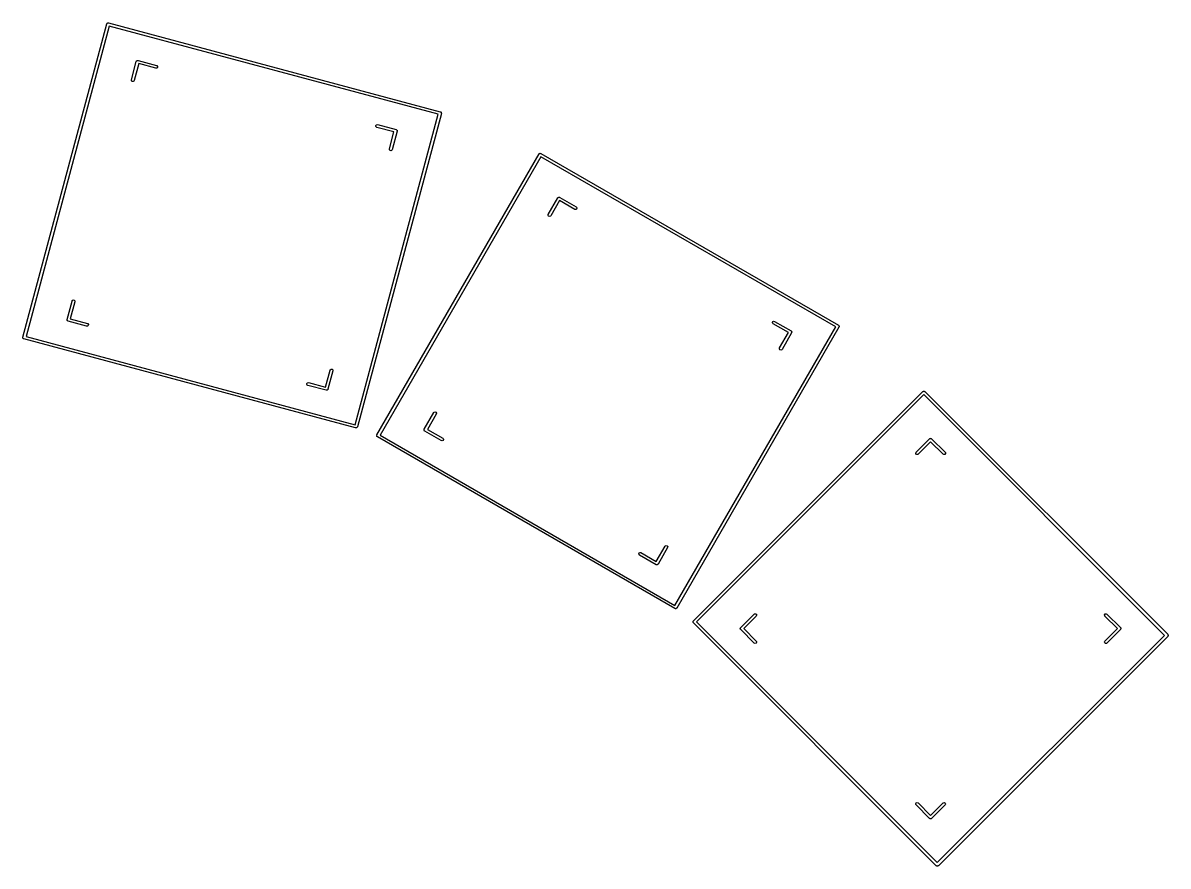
# Model space of a CAD drawing. Extents: x 39 to 182, y 15 to 130.
# Drawn here: x 122.4 to 182.4, y 14.6 to 58.8 of the extents above; entities that cross this region are included whole.
import ezdxf

# ---------------------------------------------------------------- set-up
doc = ezdxf.new("R2010")
doc.units = 0
doc.layers.add('BLACK', color=7, linetype='CONTINUOUS')

msp = doc.modelspace()

# ---------------------------------------------------------------- linework, layer by layer
at = {"layer": 'BLACK', "linetype": 'CONTINUOUS'}
for p, q in [((122.391, 42.3265), (126.791, 58.7473)), ((126.916, 58.636), (122.555, 42.3602)), ((126.791, 58.7473), (126.795, 58.7562)), ((126.795, 58.7596), (126.797, 58.7619)), ((126.795, 58.7562), (126.795, 58.7596)), ((126.797, 58.7619), (126.802, 58.7709)), ((126.802, 58.7709), (126.818, 58.7821)), ((126.818, 58.7821), (126.831, 58.7958)), ((126.831, 58.7958), (126.838, 58.7964)), ((126.838, 58.7964), (126.844, 58.8003)), ((126.844, 58.8003), (126.863, 58.7986)), ((126.863, 58.7986), (126.882, 58.8003)), ((126.882, 58.8003), (144.269, 54.1416)), ((144.158, 54.0161), (126.916, 58.636)), ((128.075, 55.8148), (128.334, 56.7807)), ((128.46, 56.6695), (128.22, 55.776)), ((128.334, 56.7807), (128.338, 56.7897)), ((128.338, 56.7897), (128.339, 56.793)), ((128.339, 56.793), (128.341, 56.7954)), ((128.341, 56.7954), (128.345, 56.8044)), ((128.345, 56.8044), (128.361, 56.8155)), ((128.361, 56.8155), (128.375, 56.8293)), ((128.375, 56.8293), (128.382, 56.8299)), ((128.382, 56.8299), (128.387, 56.8338)), ((128.387, 56.8338), (128.407, 56.8321)), ((128.407, 56.8321), (128.426, 56.8338)), ((128.426, 56.8338), (129.392, 56.575)), ((129.353, 56.4301), (128.46, 56.6695)), ((129.404, 56.4345), (129.353, 56.4301)), ((129.392, 56.575), (129.416, 56.564)), ((129.44, 56.4708), (129.404, 56.4345)), ((129.416, 56.564), (129.445, 56.5219)), ((129.445, 56.5219), (129.44, 56.4708)), ((128.08, 55.7637), (128.075, 55.8148)), ((128.116, 55.7274), (128.08, 55.7637)), ((128.167, 55.723), (128.116, 55.7274)), ((128.209, 55.7524), (128.167, 55.723)), ((128.22, 55.776), (128.209, 55.7524)), ((144.322, 54.0497), (139.922, 37.629)), ((144.269, 54.1416), (144.278, 54.1374)), ((144.278, 54.1374), (144.281, 54.1371)), ((144.281, 54.1371), (144.284, 54.1347)), ((144.284, 54.1347), (144.293, 54.1306)), ((144.293, 54.1306), (144.304, 54.1146)), ((144.304, 54.1146), (144.318, 54.1008)), ((144.318, 54.1008), (144.318, 54.0941)), ((144.318, 54.0941), (144.322, 54.0885)), ((144.322, 54.0885), (144.32, 54.0691)), ((144.32, 54.0691), (144.322, 54.0497)), ((139.797, 37.7402), (144.158, 54.0161)), ((140.891, 53.3773), (140.896, 53.4284)), ((140.896, 53.4284), (140.932, 53.4647)), ((140.932, 53.4647), (140.983, 53.4691)), ((140.983, 53.4691), (141.949, 53.2103)), ((140.921, 53.3353), (140.891, 53.3773)), ((140.944, 53.3242), (140.921, 53.3353)), ((141.838, 53.0848), (140.944, 53.3242)), ((141.598, 52.1914), (141.838, 53.0848)), ((142.002, 53.1185), (141.743, 52.1525)), ((141.949, 53.2103), (141.958, 53.2061)), ((141.958, 53.2061), (141.961, 53.2058)), ((141.961, 53.2058), (141.964, 53.2035)), ((141.964, 53.2035), (141.973, 53.1993)), ((141.973, 53.1993), (141.984, 53.1833)), ((141.984, 53.1833), (141.998, 53.1696)), ((141.998, 53.1696), (141.998, 53.1628)), ((141.998, 53.1628), (142.002, 53.1573)), ((142.002, 53.1573), (142, 53.1379)), ((142, 53.1379), (142.002, 53.1185)), ((140.942, 37.2066), (149.442, 51.929)), ((149.534, 51.789), (141.109, 37.1965)), ((141.603, 52.1402), (141.598, 52.1914)), ((141.639, 52.104), (141.603, 52.1402)), ((141.69, 52.0995), (141.639, 52.104)), ((141.732, 52.1289), (141.69, 52.0995)), ((141.743, 52.1525), (141.732, 52.1289)), ((149.442, 51.929), (149.448, 51.9366)), ((149.448, 51.9366), (149.449, 51.9397)), ((149.449, 51.9397), (149.452, 51.9414)), ((149.452, 51.9414), (149.459, 51.949)), ((149.459, 51.949), (149.477, 51.9556)), ((149.477, 51.9556), (149.494, 51.9654)), ((149.494, 51.9654), (149.501, 51.9642)), ((149.501, 51.9642), (149.507, 51.9665)), ((149.507, 51.9665), (149.525, 51.9598)), ((149.525, 51.9598), (149.544, 51.9565)), ((164.993, 42.864), (149.534, 51.789)), ((149.544, 51.9565), (165.133, 42.9565)), ((149.924, 48.7639), (150.424, 49.63)), ((150.516, 49.49), (150.054, 48.6889)), ((150.424, 49.63), (150.43, 49.6375)), ((150.43, 49.6375), (150.431, 49.6407)), ((150.431, 49.6407), (150.434, 49.6423)), ((150.434, 49.6423), (150.441, 49.6499)), ((150.441, 49.6499), (150.459, 49.6566)), ((150.459, 49.6566), (150.476, 49.6663)), ((150.476, 49.6663), (150.483, 49.6651)), ((150.483, 49.6651), (150.489, 49.6675)), ((150.489, 49.6675), (150.507, 49.6608)), ((150.507, 49.6608), (150.526, 49.6574)), ((151.317, 49.0275), (150.516, 49.49)), ((150.526, 49.6574), (151.392, 49.1574)), ((149.915, 48.7134), (149.924, 48.7639)), ((149.941, 48.669), (149.915, 48.7134)), ((149.989, 48.6514), (149.941, 48.669)), ((150.037, 48.669), (149.989, 48.6514)), ((150.054, 48.6889), (150.037, 48.669)), ((151.368, 49.0186), (151.317, 49.0275)), ((151.412, 49.0443), (151.368, 49.0186)), ((151.392, 49.1574), (151.412, 49.1407)), ((151.412, 49.1407), (151.43, 49.0925)), ((151.43, 49.0925), (151.412, 49.0443)), ((124.711, 43.2578), (124.97, 44.2237)), ((125.114, 44.1849), (124.875, 43.2914)), ((124.97, 44.2237), (124.981, 44.2473)), ((124.981, 44.2473), (125.023, 44.2767)), ((125.023, 44.2767), (125.074, 44.2723)), ((125.074, 44.2723), (125.11, 44.236)), ((125.11, 44.236), (125.114, 44.1849)), ((124.712, 43.2384), (124.711, 43.2578)), ((124.711, 43.219), (124.712, 43.2384)), ((124.715, 43.2134), (124.711, 43.219)), ((124.875, 43.2914), (125.768, 43.052)), ((124.715, 43.2067), (124.715, 43.2134)), ((124.729, 43.1929), (124.715, 43.2067)), ((124.74, 43.1769), (124.729, 43.1929)), ((124.749, 43.1728), (124.74, 43.1769)), ((124.751, 43.1704), (124.749, 43.1728)), ((124.755, 43.1701), (124.751, 43.1704)), ((124.764, 43.1659), (124.755, 43.1701)), ((125.73, 42.9071), (124.764, 43.1659)), ((125.781, 42.9116), (125.73, 42.9071)), ((125.768, 43.052), (125.792, 43.041)), ((125.817, 42.9479), (125.781, 42.9116)), ((125.792, 43.041), (125.822, 42.999)), ((125.822, 42.999), (125.817, 42.9479)), ((156.568, 28.2715), (164.993, 42.864)), ((165.16, 42.854), (156.66, 28.1316)), ((161.672, 43.0925), (161.69, 43.1407)), ((161.69, 43.0443), (161.672, 43.0925)), ((161.69, 43.1407), (161.734, 43.1663)), ((161.71, 43.0275), (161.69, 43.0443)), ((162.511, 42.565), (161.71, 43.0275)), ((161.734, 43.1663), (161.785, 43.1574)), ((161.785, 43.1574), (162.651, 42.6574)), ((162.651, 42.6574), (162.658, 42.6511)), ((162.658, 42.6511), (162.661, 42.6499)), ((162.661, 42.6499), (162.663, 42.647)), ((162.663, 42.647), (162.671, 42.6407)), ((162.671, 42.6407), (162.677, 42.6224)), ((162.677, 42.6224), (162.687, 42.6055)), ((165.133, 42.9565), (165.14, 42.9501)), ((165.14, 42.9501), (165.144, 42.949)), ((165.144, 42.949), (165.145, 42.9461)), ((165.145, 42.9461), (165.153, 42.9397)), ((165.153, 42.9397), (165.159, 42.9214)), ((165.159, 42.9214), (165.169, 42.9045)), ((165.164, 42.8732), (165.16, 42.854)), ((165.17, 42.8915), (165.164, 42.8732)), ((165.169, 42.9045), (165.168, 42.8979)), ((165.168, 42.8979), (165.17, 42.8915)), ((122.392, 42.3071), (122.391, 42.3265)), ((122.391, 42.2877), (122.392, 42.3071)), ((122.394, 42.2822), (122.391, 42.2877)), ((122.395, 42.2754), (122.394, 42.2822)), ((122.409, 42.2616), (122.395, 42.2754)), ((122.42, 42.2457), (122.409, 42.2616)), ((122.429, 42.2415), (122.42, 42.2457)), ((122.431, 42.2391), (122.429, 42.2415)), ((122.435, 42.2389), (122.431, 42.2391)), ((122.444, 42.2347), (122.435, 42.2389)), ((139.83, 37.5759), (122.444, 42.2347)), ((122.555, 42.3602), (139.797, 37.7402)), ((162.048, 41.7639), (162.511, 42.565)), ((162.678, 42.555), (162.178, 41.6889)), ((162.682, 42.5741), (162.678, 42.555)), ((162.688, 42.5925), (162.682, 42.5741)), ((162.687, 42.6055), (162.686, 42.5988)), ((162.686, 42.5988), (162.688, 42.5925)), ((162.039, 41.7134), (162.048, 41.7639)), ((162.065, 41.669), (162.039, 41.7134)), ((162.113, 41.6514), (162.065, 41.669)), ((162.161, 41.669), (162.113, 41.6514)), ((162.178, 41.6889), (162.161, 41.669)), ((138.253, 39.7068), (138.492, 40.6002)), ((138.637, 40.5614), (138.379, 39.5955)), ((138.492, 40.6002), (138.503, 40.6238)), ((138.503, 40.6238), (138.546, 40.6533)), ((138.546, 40.6533), (138.597, 40.6488)), ((138.597, 40.6488), (138.633, 40.6125)), ((138.633, 40.6125), (138.637, 40.5614)), ((137.268, 39.8543), (137.272, 39.9054)), ((137.297, 39.8123), (137.268, 39.8543)), ((137.272, 39.9054), (137.308, 39.9417)), ((137.321, 39.8013), (137.297, 39.8123)), ((137.308, 39.9417), (137.36, 39.9462)), ((138.287, 39.5425), (137.321, 39.8013)), ((137.36, 39.9462), (138.253, 39.7068)), ((138.306, 39.5442), (138.287, 39.5425)), ((138.326, 39.5425), (138.306, 39.5442)), ((138.331, 39.5463), (138.326, 39.5425)), ((138.338, 39.5469), (138.331, 39.5463)), ((138.352, 39.5607), (138.338, 39.5469)), ((138.368, 39.5719), (138.352, 39.5607)), ((138.372, 39.5809), (138.368, 39.5719)), ((138.374, 39.5832), (138.372, 39.5809)), ((138.379, 39.5955), (138.374, 39.5865)), ((138.374, 39.5865), (138.374, 39.5832)), ((157.536, 27.4596), (169.557, 39.4804)), ((169.61, 39.3213), (157.695, 27.4066)), ((169.557, 39.4804), (169.565, 39.4861)), ((169.565, 39.4861), (169.567, 39.4888)), ((169.567, 39.4888), (169.57, 39.4897)), ((169.57, 39.4897), (169.578, 39.4954)), ((169.578, 39.4954), (169.598, 39.4971)), ((169.598, 39.4971), (169.616, 39.5021)), ((182.232, 26.6995), (169.61, 39.3213)), ((169.616, 39.5021), (169.622, 39.4993)), ((169.622, 39.4993), (169.629, 39.4999)), ((169.629, 39.4999), (169.645, 39.4887)), ((169.645, 39.4887), (169.663, 39.4804)), ((169.663, 39.4804), (182.391, 26.7525)), ((143.424, 37.5056), (143.924, 38.3716)), ((144.054, 38.2966), (143.591, 37.4956)), ((143.924, 38.3716), (143.941, 38.3916)), ((143.941, 38.3916), (143.989, 38.4091)), ((143.989, 38.4091), (144.037, 38.3916)), ((144.037, 38.3916), (144.063, 38.3472)), ((144.063, 38.3472), (144.054, 38.2966)), ((139.85, 37.5776), (139.83, 37.5759)), ((139.869, 37.5759), (139.85, 37.5776)), ((139.875, 37.5798), (139.869, 37.5759)), ((139.881, 37.5804), (139.875, 37.5798)), ((139.895, 37.5942), (139.881, 37.5804)), ((139.911, 37.6054), (139.895, 37.5942)), ((139.915, 37.6143), (139.911, 37.6054)), ((139.918, 37.6167), (139.915, 37.6143)), ((139.922, 37.629), (139.918, 37.62)), ((139.918, 37.62), (139.918, 37.6167)), ((143.414, 37.4681), (143.421, 37.4864)), ((143.416, 37.4617), (143.414, 37.4681)), ((143.415, 37.4551), (143.416, 37.4617)), ((143.425, 37.4382), (143.415, 37.4551)), ((143.421, 37.4864), (143.424, 37.5056)), ((143.431, 37.4199), (143.425, 37.4382)), ((143.439, 37.4135), (143.431, 37.4199)), ((143.441, 37.4107), (143.439, 37.4135)), ((143.444, 37.4095), (143.441, 37.4107)), ((143.451, 37.4032), (143.444, 37.4095)), ((144.317, 36.9032), (143.451, 37.4032)), ((143.591, 37.4956), (144.392, 37.0331)), ((140.932, 37.1691), (140.939, 37.1874)), ((140.934, 37.1627), (140.932, 37.1691)), ((140.933, 37.156), (140.934, 37.1627)), ((140.943, 37.1392), (140.933, 37.156)), ((140.939, 37.1874), (140.942, 37.2066)), ((140.949, 37.1209), (140.943, 37.1392)), ((140.957, 37.1145), (140.949, 37.1209)), ((140.959, 37.1116), (140.957, 37.1145)), ((140.962, 37.1105), (140.959, 37.1116)), ((140.969, 37.1041), (140.962, 37.1105)), ((156.558, 28.1041), (140.969, 37.1041)), ((141.109, 37.1965), (156.568, 28.2715)), ((144.368, 36.8942), (144.317, 36.9032)), ((144.412, 36.9199), (144.368, 36.8942)), ((144.392, 37.0331), (144.412, 37.0163)), ((144.412, 37.0163), (144.43, 36.9681)), ((144.43, 36.9681), (144.412, 36.9199)), ((169.203, 36.2985), (169.91, 37.0056)), ((169.963, 36.8465), (169.309, 36.1924)), ((169.91, 37.0056), (169.918, 37.0112)), ((169.918, 37.0112), (169.92, 37.014)), ((169.92, 37.014), (169.924, 37.0148)), ((169.924, 37.0148), (169.932, 37.0205)), ((169.932, 37.0205), (169.951, 37.0222)), ((169.951, 37.0222), (169.97, 37.0273)), ((170.617, 36.1924), (169.963, 36.8465)), ((169.97, 37.0273), (169.976, 37.0244)), ((169.976, 37.0244), (169.983, 37.025)), ((169.983, 37.025), (169.999, 37.0138)), ((169.999, 37.0138), (170.016, 37.0056)), ((170.016, 37.0056), (170.724, 36.2985)), ((169.182, 36.252), (169.203, 36.2985)), ((169.195, 36.2024), (169.182, 36.252)), ((169.237, 36.173), (169.195, 36.2024)), ((169.288, 36.1775), (169.237, 36.173)), ((169.309, 36.1924), (169.288, 36.1775)), ((170.664, 36.1707), (170.617, 36.1924)), ((170.713, 36.184), (170.664, 36.1707)), ((170.743, 36.226), (170.713, 36.184)), ((170.724, 36.2985), (170.738, 36.2771)), ((170.738, 36.2771), (170.743, 36.226)), ((155.586, 30.5706), (156.048, 31.3716)), ((156.178, 31.2966), (155.678, 30.4306)), ((156.048, 31.3716), (156.065, 31.3916)), ((156.065, 31.3916), (156.113, 31.4091)), ((156.113, 31.4091), (156.161, 31.3916)), ((156.161, 31.3916), (156.187, 31.3472)), ((156.187, 31.3472), (156.178, 31.2966)), ((154.672, 30.9681), (154.69, 31.0163)), ((154.69, 30.9199), (154.672, 30.9681)), ((154.69, 31.0163), (154.734, 31.042)), ((154.71, 30.9032), (154.69, 30.9199)), ((155.576, 30.4032), (154.71, 30.9032)), ((154.734, 31.042), (154.785, 31.0331)), ((154.785, 31.0331), (155.586, 30.5706)), ((155.595, 30.3998), (155.576, 30.4032)), ((155.613, 30.3931), (155.595, 30.3998)), ((155.62, 30.3954), (155.613, 30.3931)), ((155.626, 30.3942), (155.62, 30.3954)), ((155.643, 30.404), (155.626, 30.3942)), ((155.661, 30.4107), (155.643, 30.404)), ((155.668, 30.4182), (155.661, 30.4107)), ((155.671, 30.4199), (155.668, 30.4182)), ((155.672, 30.423), (155.671, 30.4199)), ((155.678, 30.4306), (155.672, 30.423)), ((156.577, 28.1007), (156.558, 28.1041)), ((156.595, 28.0941), (156.577, 28.1007)), ((156.602, 28.0964), (156.595, 28.0941)), ((156.608, 28.0952), (156.602, 28.0964)), ((156.625, 28.105), (156.608, 28.0952)), ((156.644, 28.1116), (156.625, 28.105)), ((156.65, 28.1192), (156.644, 28.1116)), ((156.653, 28.1209), (156.65, 28.1192)), ((156.654, 28.124), (156.653, 28.1209)), ((156.66, 28.1316), (156.654, 28.124)), ((160.011, 27.1061), (160.718, 27.8132)), ((160.824, 27.7071), (160.17, 27.053)), ((160.718, 27.8132), (160.739, 27.8281)), ((160.739, 27.8281), (160.79, 27.8326)), ((160.79, 27.8326), (160.832, 27.8032)), ((160.846, 27.7536), (160.824, 27.7071)), ((160.832, 27.8032), (160.846, 27.7536)), ((179.083, 27.7796), (179.113, 27.8216)), ((179.088, 27.7285), (179.083, 27.7796)), ((179.103, 27.7071), (179.088, 27.7285)), ((179.757, 27.053), (179.103, 27.7071)), ((179.113, 27.8216), (179.162, 27.8349)), ((179.162, 27.8349), (179.209, 27.8132)), ((179.209, 27.8132), (179.916, 27.1061)), ((157.514, 27.4131), (157.517, 27.4193)), ((157.519, 27.3943), (157.514, 27.4131)), ((157.517, 27.426), (157.528, 27.442)), ((157.517, 27.4193), (157.517, 27.426)), ((157.521, 27.3749), (157.519, 27.3943)), ((157.527, 27.3668), (157.521, 27.3749)), ((157.528, 27.3636), (157.527, 27.3668)), ((157.528, 27.442), (157.536, 27.4596)), ((157.53, 27.3617), (157.528, 27.3636)), ((157.536, 27.3536), (157.53, 27.3617)), ((170.264, 14.6256), (157.536, 27.3536)), ((157.695, 27.4066), (170.317, 14.7847)), ((159.989, 27.0596), (159.992, 27.0657)), ((159.994, 27.0408), (159.989, 27.0596)), ((159.991, 27.0725), (160.003, 27.0884)), ((159.992, 27.0657), (159.991, 27.0725)), ((159.996, 27.0213), (159.994, 27.0408)), ((160.002, 27.0132), (159.996, 27.0213)), ((160.002, 27.01), (160.002, 27.0132)), ((160.005, 27.0081), (160.002, 27.01)), ((160.003, 27.0884), (160.011, 27.1061)), ((160.17, 27.053), (160.824, 26.399)), ((179.103, 26.399), (179.757, 27.053)), ((179.916, 27.1061), (179.922, 27.098)), ((179.924, 27.0177), (179.916, 27)), ((179.922, 27.098), (179.924, 27.0961)), ((179.924, 27.0961), (179.925, 27.0928)), ((179.935, 27.0336), (179.924, 27.0177)), ((179.925, 27.0928), (179.931, 27.0847)), ((179.931, 27.0847), (179.933, 27.0653)), ((179.933, 27.0653), (179.938, 27.0465)), ((179.938, 27.0465), (179.935, 27.0404)), ((179.935, 27.0404), (179.935, 27.0336)), ((160.011, 27), (160.005, 27.0081)), ((160.718, 26.2929), (160.011, 27)), ((170.317, 14.7847), (182.232, 26.6995)), ((182.391, 26.6465), (170.37, 14.6256)), ((179.916, 27), (179.209, 26.2929)), ((182.391, 26.7525), (182.396, 26.7444)), ((182.399, 26.6641), (182.391, 26.6465)), ((182.396, 26.7444), (182.399, 26.7425)), ((182.399, 26.7425), (182.4, 26.7393)), ((182.41, 26.6801), (182.399, 26.6641)), ((182.4, 26.7393), (182.406, 26.7312)), ((182.406, 26.7312), (182.407, 26.7118)), ((182.407, 26.7118), (182.412, 26.693)), ((182.412, 26.693), (182.41, 26.6868)), ((182.41, 26.6868), (182.41, 26.6801)), ((160.764, 26.2712), (160.718, 26.2929)), ((160.814, 26.2845), (160.764, 26.2712)), ((160.843, 26.3265), (160.814, 26.2845)), ((160.824, 26.399), (160.839, 26.3776)), ((160.839, 26.3776), (160.843, 26.3265)), ((179.081, 26.3525), (179.103, 26.399)), ((179.094, 26.3029), (179.081, 26.3525)), ((179.136, 26.2735), (179.094, 26.3029)), ((179.187, 26.278), (179.136, 26.2735)), ((179.209, 26.2929), (179.187, 26.278)), ((169.184, 17.8801), (169.213, 17.9221)), ((169.188, 17.829), (169.184, 17.8801)), ((169.203, 17.8076), (169.188, 17.829)), ((169.91, 17.1005), (169.203, 17.8076)), ((169.213, 17.9221), (169.263, 17.9354)), ((169.263, 17.9354), (169.309, 17.9137)), ((169.309, 17.9137), (169.963, 17.2596)), ((169.963, 17.2596), (170.617, 17.9137)), ((170.724, 17.8076), (170.016, 17.1005)), ((170.617, 17.9137), (170.639, 17.9286)), ((170.639, 17.9286), (170.69, 17.9331)), ((170.69, 17.9331), (170.732, 17.9037)), ((170.745, 17.8541), (170.724, 17.8076)), ((170.732, 17.9037), (170.745, 17.8541)), ((169.928, 17.0923), (169.91, 17.1005)), ((169.944, 17.0811), (169.928, 17.0923)), ((169.951, 17.0817), (169.944, 17.0811)), ((169.957, 17.0788), (169.951, 17.0817)), ((169.976, 17.0839), (169.957, 17.0788)), ((169.995, 17.0856), (169.976, 17.0839)), ((170.003, 17.0912), (169.995, 17.0856)), ((170.006, 17.0921), (170.003, 17.0912)), ((170.008, 17.0948), (170.006, 17.0921)), ((170.016, 17.1005), (170.008, 17.0948)), ((170.282, 14.6174), (170.264, 14.6256)), ((170.298, 14.6062), (170.282, 14.6174)), ((170.304, 14.6068), (170.298, 14.6062)), ((170.31, 14.604), (170.304, 14.6068)), ((170.329, 14.609), (170.31, 14.604)), ((170.349, 14.6107), (170.329, 14.609)), ((170.357, 14.6164), (170.349, 14.6107)), ((170.36, 14.6172), (170.357, 14.6164)), ((170.362, 14.62), (170.36, 14.6172)), ((170.37, 14.6256), (170.362, 14.62))]:
    msp.add_line(p, q, dxfattribs=at)

doc.saveas('drawing.dxf')
